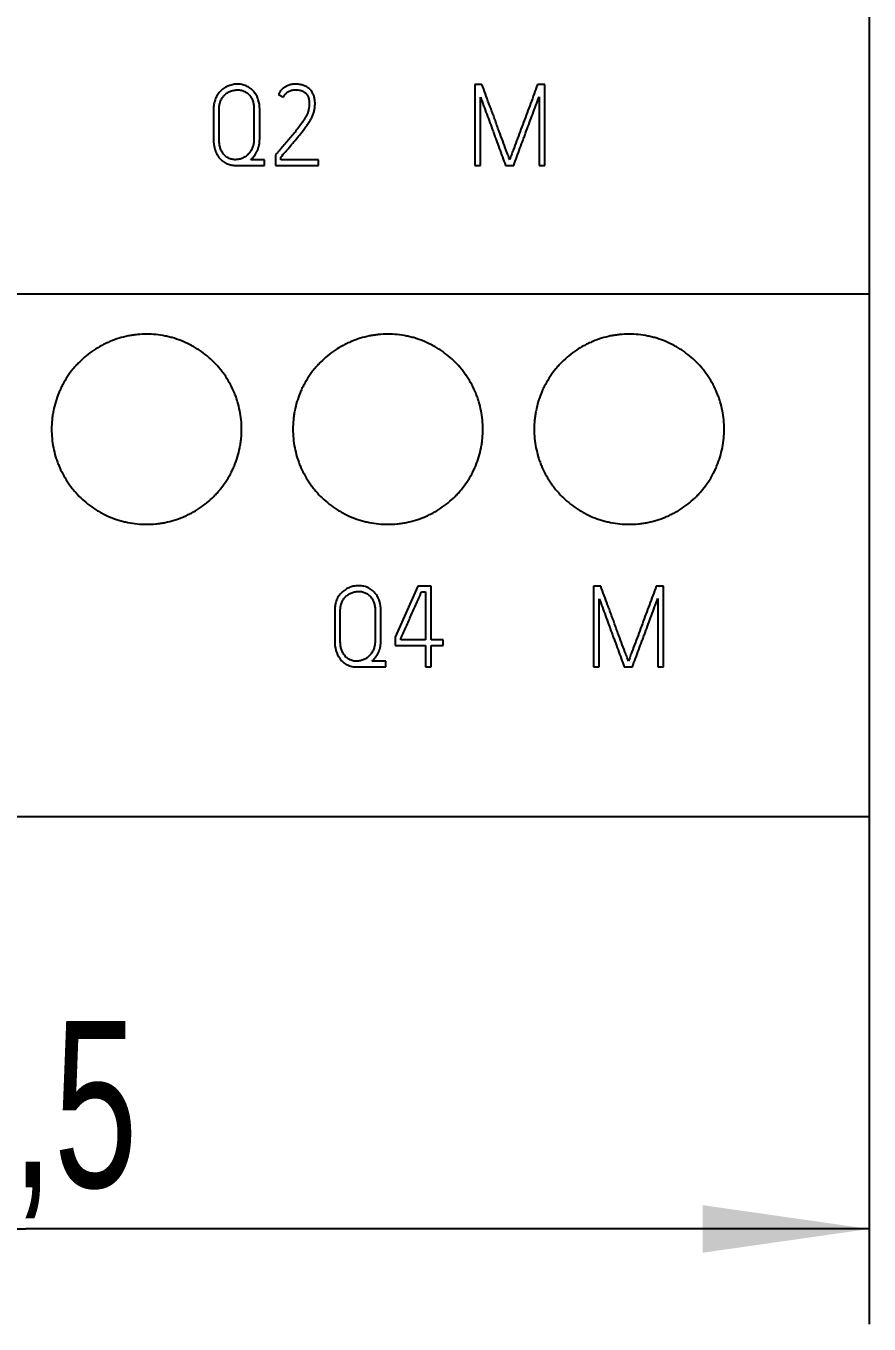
# Model space of a CAD drawing. Extents: x 0 to 420, y 0 to 297.
# Drawn here: x 127.02 to 144.77, y 130.97 to 158.27 of the extents above; entities that cross this region are included whole.
import ezdxf

# ---------------------------------------------------------------- set-up
doc = ezdxf.new("R2010")
doc.units = 0
doc.header["$LTSCALE"] = 23.1
for name, color, linetype in [('10000_FRONT', 7, 'CONTINUOUS'), ('10100_DIM_FRONT', 7, 'CONTINUOUS'), ('10500_FRONT_LABELING', 7, 'CONTINUOUS')]:
    doc.layers.add(name, color=color, linetype=linetype)
doc.styles.get("Standard").update_dxf_attribs({"font": 'txt', "width": 0.8})
doc.dimstyles.new('DIMSTYLE_1', dxfattribs={"dimtxt": 3.5, "dimasz": 3.5, "dimexe": 0.18, "dimexo": 0.0625, "dimgap": 0.09, "dimtad": 1, "dimtxsty": 'STANDARD', "dimcen": 0.09, "dimazin": 3, "dimtp": 0.05, "dimtm": 0.05, "dimtfac": 1, "dimtofl": 0, "dimtmove": 0, "dimatfit": 3, "dimtolj": 1})

# ---------------------------------------------------------------- blocks, each defined once
blk = doc.blocks.new('*D0')
at = {"layer": '10100_DIM_FRONT', "linetype": 'CONTINUOUS'}
for p, q in [((109.270844, 186.639203), (109.270844, 130.967761)), ((144.770844, 186.639203), (144.770844, 130.967761)), ((109.270844, 132.967761), (127.020844, 132.967761)), ((144.770844, 132.967761), (127.020844, 132.967761))]:
    blk.add_line(p, q, dxfattribs=at)
for points in [[(112.770844, 133.467761), (109.270844, 132.967761), (112.770844, 132.467761)], [(141.270844, 132.467761), (144.770844, 132.967761), (141.270844, 133.467761)]]:
    blk.add_solid(points, dxfattribs=at)
at = {"layer": '10100_DIM_FRONT', "linetype": 'CONTINUOUS', "width": 0.678571}
blk.add_text('35,5', height=3.5, dxfattribs=at).set_placement((123.190186, 133.842761))

msp = doc.modelspace()

# ---------------------------------------------------------------- linework, layer by layer
at = {"layer": '10000_FRONT', "color": 7, "linetype": 'CONTINUOUS'}
for p, q in [((144.771, 231.64), (144.771, 141.64)), ((109.271, 152.64), (144.771, 152.64)), ((144.771, 141.64), (109.271, 141.64))]:
    msp.add_line(p, q, dxfattribs=at)
for points, knots in [([(131.561, 149.79), (131.561, 149.856), (131.558, 149.921), (131.545, 150.051), (131.535, 150.115), (131.51, 150.242), (131.494, 150.306), (131.466, 150.4), (131.456, 150.431), (131.434, 150.493), (131.422, 150.523), (131.384, 150.614), (131.329, 150.732), (131.262, 150.844), (131.208, 150.925), (131.189, 150.952), (131.15, 151.005), (131.13, 151.031), (131.068, 151.107), (131.024, 151.156), (130.885, 151.294), (130.785, 151.377), (130.662, 151.46), (130.648, 151.469), (130.62, 151.487), (130.606, 151.495), (130.564, 151.521), (130.535, 151.537), (130.449, 151.584), (130.39, 151.612), (130.269, 151.662), (130.208, 151.684), (130.114, 151.713), (130.082, 151.721), (130.018, 151.738), (129.986, 151.745), (129.888, 151.764), (129.759, 151.784), (129.628, 151.79), (129.497, 151.79), (129.432, 151.787), (129.333, 151.778), (129.3, 151.773), (129.235, 151.764), (129.203, 151.758), (129.106, 151.739), (129.043, 151.723), (128.918, 151.685), (128.856, 151.663), (128.765, 151.625), (128.735, 151.612), (128.69, 151.591), (128.675, 151.584), (128.646, 151.569), (128.573, 151.531), (128.503, 151.489), (128.34, 151.38), (128.239, 151.297), (128.122, 151.18), (128.1, 151.156), (128.056, 151.108), (128.034, 151.083), (127.972, 151.007), (127.933, 150.955), (127.861, 150.846), (127.828, 150.79), (127.781, 150.704), (127.767, 150.674), (127.738, 150.615), (127.725, 150.585), (127.688, 150.494), (127.644, 150.371), (127.612, 150.245), (127.593, 150.15), (127.588, 150.117), (127.578, 150.053), (127.574, 150.02), (127.564, 149.922), (127.561, 149.856), (127.561, 149.79)], [0, 0, 0, 0, 0.03125, 0.03125, 0.0625, 0.0625, 0.09375, 0.09375, 0.109375, 0.109375, 0.125, 0.125, 0.15625, 0.1875, 0.1875, 0.203125, 0.203125, 0.21875, 0.21875, 0.25, 0.25, 0.3125, 0.3125, 0.320312, 0.320312, 0.328125, 0.328125, 0.34375, 0.34375, 0.375, 0.375, 0.40625, 0.40625, 0.421875, 0.421875, 0.4375, 0.4375, 0.46875, 0.5, 0.5, 0.53125, 0.53125, 0.546875, 0.546875, 0.5625, 0.5625, 0.59375, 0.59375, 0.625, 0.625, 0.640625, 0.640625, 0.648438, 0.648438, 0.65625, 0.6875, 0.6875, 0.75, 0.75, 0.765625, 0.765625, 0.78125, 0.78125, 0.8125, 0.8125, 0.84375, 0.84375, 0.859375, 0.859375, 0.875, 0.875, 0.90625, 0.9375, 0.9375, 0.953125, 0.953125, 0.96875, 0.96875, 1, 1, 1, 1]), ([(136.641, 149.79), (136.641, 149.856), (136.638, 149.921), (136.625, 150.051), (136.615, 150.115), (136.59, 150.242), (136.574, 150.306), (136.546, 150.4), (136.536, 150.431), (136.514, 150.493), (136.502, 150.523), (136.464, 150.614), (136.409, 150.732), (136.342, 150.844), (136.288, 150.925), (136.269, 150.952), (136.23, 151.005), (136.21, 151.031), (136.148, 151.107), (136.104, 151.156), (135.965, 151.294), (135.865, 151.377), (135.742, 151.46), (135.728, 151.469), (135.7, 151.487), (135.686, 151.495), (135.644, 151.521), (135.615, 151.537), (135.529, 151.584), (135.47, 151.612), (135.349, 151.662), (135.288, 151.684), (135.194, 151.713), (135.162, 151.721), (135.098, 151.738), (135.066, 151.745), (134.968, 151.764), (134.839, 151.784), (134.708, 151.79), (134.577, 151.79), (134.512, 151.787), (134.413, 151.778), (134.38, 151.773), (134.315, 151.764), (134.283, 151.758), (134.186, 151.739), (134.123, 151.723), (133.998, 151.685), (133.936, 151.663), (133.845, 151.625), (133.815, 151.612), (133.77, 151.591), (133.755, 151.584), (133.726, 151.569), (133.653, 151.531), (133.583, 151.489), (133.42, 151.38), (133.319, 151.297), (133.202, 151.18), (133.18, 151.156), (133.136, 151.108), (133.114, 151.083), (133.052, 151.007), (133.013, 150.955), (132.941, 150.846), (132.908, 150.79), (132.861, 150.704), (132.847, 150.674), (132.818, 150.615), (132.805, 150.585), (132.768, 150.494), (132.724, 150.371), (132.692, 150.245), (132.673, 150.15), (132.668, 150.117), (132.658, 150.053), (132.654, 150.02), (132.644, 149.922), (132.641, 149.856), (132.641, 149.79)], [0, 0, 0, 0, 0.03125, 0.03125, 0.0625, 0.0625, 0.09375, 0.09375, 0.109375, 0.109375, 0.125, 0.125, 0.15625, 0.1875, 0.1875, 0.203125, 0.203125, 0.21875, 0.21875, 0.25, 0.25, 0.3125, 0.3125, 0.320312, 0.320312, 0.328125, 0.328125, 0.34375, 0.34375, 0.375, 0.375, 0.40625, 0.40625, 0.421875, 0.421875, 0.4375, 0.4375, 0.46875, 0.5, 0.5, 0.53125, 0.53125, 0.546875, 0.546875, 0.5625, 0.5625, 0.59375, 0.59375, 0.625, 0.625, 0.640625, 0.640625, 0.648438, 0.648438, 0.65625, 0.6875, 0.6875, 0.75, 0.75, 0.765625, 0.765625, 0.78125, 0.78125, 0.8125, 0.8125, 0.84375, 0.84375, 0.859375, 0.859375, 0.875, 0.875, 0.90625, 0.9375, 0.9375, 0.953125, 0.953125, 0.96875, 0.96875, 1, 1, 1, 1]), ([(141.721, 149.79), (141.721, 149.856), (141.718, 149.921), (141.705, 150.051), (141.695, 150.115), (141.67, 150.242), (141.654, 150.306), (141.626, 150.4), (141.616, 150.431), (141.594, 150.493), (141.582, 150.523), (141.544, 150.614), (141.489, 150.732), (141.422, 150.844), (141.368, 150.925), (141.349, 150.952), (141.31, 151.005), (141.29, 151.031), (141.228, 151.107), (141.184, 151.156), (141.045, 151.294), (140.945, 151.377), (140.822, 151.46), (140.808, 151.469), (140.78, 151.487), (140.766, 151.495), (140.724, 151.521), (140.695, 151.537), (140.609, 151.584), (140.55, 151.612), (140.429, 151.662), (140.368, 151.684), (140.274, 151.713), (140.242, 151.721), (140.178, 151.738), (140.146, 151.745), (140.048, 151.764), (139.919, 151.784), (139.788, 151.79), (139.657, 151.79), (139.592, 151.787), (139.493, 151.778), (139.46, 151.773), (139.395, 151.764), (139.363, 151.758), (139.266, 151.739), (139.203, 151.723), (139.078, 151.685), (139.016, 151.663), (138.925, 151.625), (138.895, 151.612), (138.85, 151.591), (138.835, 151.584), (138.806, 151.569), (138.733, 151.531), (138.663, 151.489), (138.5, 151.38), (138.399, 151.297), (138.282, 151.18), (138.26, 151.156), (138.216, 151.108), (138.194, 151.083), (138.132, 151.007), (138.093, 150.955), (138.021, 150.846), (137.988, 150.79), (137.941, 150.704), (137.927, 150.674), (137.898, 150.615), (137.885, 150.585), (137.848, 150.494), (137.804, 150.371), (137.772, 150.245), (137.753, 150.15), (137.748, 150.117), (137.738, 150.053), (137.734, 150.02), (137.724, 149.922), (137.721, 149.856), (137.721, 149.79)], [0, 0, 0, 0, 0.03125, 0.03125, 0.0625, 0.0625, 0.09375, 0.09375, 0.109375, 0.109375, 0.125, 0.125, 0.15625, 0.1875, 0.1875, 0.203125, 0.203125, 0.21875, 0.21875, 0.25, 0.25, 0.3125, 0.3125, 0.320312, 0.320312, 0.328125, 0.328125, 0.34375, 0.34375, 0.375, 0.375, 0.40625, 0.40625, 0.421875, 0.421875, 0.4375, 0.4375, 0.46875, 0.5, 0.5, 0.53125, 0.53125, 0.546875, 0.546875, 0.5625, 0.5625, 0.59375, 0.59375, 0.625, 0.625, 0.640625, 0.640625, 0.648438, 0.648438, 0.65625, 0.6875, 0.6875, 0.75, 0.75, 0.765625, 0.765625, 0.78125, 0.78125, 0.8125, 0.8125, 0.84375, 0.84375, 0.859375, 0.859375, 0.875, 0.875, 0.90625, 0.9375, 0.9375, 0.953125, 0.953125, 0.96875, 0.96875, 1, 1, 1, 1]), ([(127.561, 149.79), (127.561, 149.724), (127.564, 149.659), (127.577, 149.53), (127.586, 149.465), (127.612, 149.338), (127.627, 149.275), (127.656, 149.181), (127.666, 149.15), (127.688, 149.088), (127.7, 149.057), (127.737, 148.966), (127.793, 148.849), (127.859, 148.737), (127.914, 148.655), (127.932, 148.629), (127.971, 148.576), (127.992, 148.55), (128.054, 148.473), (128.098, 148.425), (128.236, 148.286), (128.337, 148.203), (128.459, 148.121), (128.473, 148.112), (128.501, 148.094), (128.515, 148.085), (128.558, 148.06), (128.586, 148.044), (128.673, 147.997), (128.732, 147.969), (128.852, 147.919), (128.914, 147.897), (129.008, 147.868), (129.04, 147.859), (129.104, 147.843), (129.136, 147.836), (129.233, 147.816), (129.363, 147.797), (129.494, 147.79), (129.624, 147.79), (129.69, 147.793), (129.788, 147.803), (129.821, 147.807), (129.887, 147.817), (130.049, 147.845), (130.205, 147.892), (130.357, 147.955), (130.387, 147.968), (130.431, 147.99), (130.446, 147.997), (130.476, 148.012), (130.549, 148.05), (130.619, 148.092), (130.782, 148.201), (130.883, 148.284), (130.999, 148.4), (131.022, 148.424), (131.066, 148.473), (131.087, 148.498), (131.149, 148.574), (131.188, 148.626), (131.261, 148.734), (131.294, 148.79), (131.34, 148.877), (131.355, 148.906), (131.383, 148.966), (131.397, 148.996), (131.434, 149.086), (131.478, 149.209), (131.509, 149.335), (131.529, 149.431), (131.534, 149.463), (131.544, 149.528), (131.548, 149.56), (131.558, 149.659), (131.561, 149.724), (131.561, 149.79)], [0, 0, 0, 0, 0.03125, 0.03125, 0.0625, 0.0625, 0.09375, 0.09375, 0.109375, 0.109375, 0.125, 0.125, 0.15625, 0.1875, 0.1875, 0.203125, 0.203125, 0.21875, 0.21875, 0.25, 0.25, 0.3125, 0.3125, 0.320312, 0.320312, 0.328125, 0.328125, 0.34375, 0.34375, 0.375, 0.375, 0.40625, 0.40625, 0.421875, 0.421875, 0.4375, 0.4375, 0.46875, 0.5, 0.5, 0.53125, 0.53125, 0.546875, 0.546875, 0.5625, 0.625, 0.625, 0.640625, 0.640625, 0.648438, 0.648438, 0.65625, 0.6875, 0.6875, 0.75, 0.75, 0.765625, 0.765625, 0.78125, 0.78125, 0.8125, 0.8125, 0.84375, 0.84375, 0.859375, 0.859375, 0.875, 0.875, 0.90625, 0.9375, 0.9375, 0.953125, 0.953125, 0.96875, 0.96875, 1, 1, 1, 1]), ([(132.641, 149.79), (132.641, 149.724), (132.644, 149.659), (132.657, 149.53), (132.666, 149.465), (132.692, 149.338), (132.707, 149.275), (132.736, 149.181), (132.746, 149.15), (132.768, 149.088), (132.78, 149.057), (132.817, 148.966), (132.873, 148.849), (132.939, 148.737), (132.994, 148.655), (133.012, 148.629), (133.051, 148.576), (133.072, 148.55), (133.134, 148.473), (133.178, 148.425), (133.316, 148.286), (133.417, 148.203), (133.539, 148.121), (133.553, 148.112), (133.581, 148.094), (133.595, 148.085), (133.638, 148.06), (133.666, 148.044), (133.753, 147.997), (133.812, 147.969), (133.932, 147.919), (133.994, 147.897), (134.088, 147.868), (134.12, 147.859), (134.184, 147.843), (134.216, 147.836), (134.313, 147.816), (134.443, 147.797), (134.574, 147.79), (134.704, 147.79), (134.77, 147.793), (134.868, 147.803), (134.901, 147.807), (134.967, 147.817), (135.129, 147.845), (135.285, 147.892), (135.437, 147.955), (135.467, 147.968), (135.511, 147.99), (135.526, 147.997), (135.556, 148.012), (135.629, 148.05), (135.699, 148.092), (135.862, 148.201), (135.963, 148.284), (136.079, 148.4), (136.102, 148.424), (136.146, 148.473), (136.167, 148.498), (136.229, 148.574), (136.268, 148.626), (136.341, 148.734), (136.374, 148.79), (136.42, 148.877), (136.435, 148.906), (136.463, 148.966), (136.477, 148.996), (136.514, 149.086), (136.558, 149.209), (136.589, 149.335), (136.609, 149.431), (136.614, 149.463), (136.624, 149.528), (136.628, 149.56), (136.638, 149.659), (136.641, 149.724), (136.641, 149.79)], [0, 0, 0, 0, 0.03125, 0.03125, 0.0625, 0.0625, 0.09375, 0.09375, 0.109375, 0.109375, 0.125, 0.125, 0.15625, 0.1875, 0.1875, 0.203125, 0.203125, 0.21875, 0.21875, 0.25, 0.25, 0.3125, 0.3125, 0.320312, 0.320312, 0.328125, 0.328125, 0.34375, 0.34375, 0.375, 0.375, 0.40625, 0.40625, 0.421875, 0.421875, 0.4375, 0.4375, 0.46875, 0.5, 0.5, 0.53125, 0.53125, 0.546875, 0.546875, 0.5625, 0.625, 0.625, 0.640625, 0.640625, 0.648438, 0.648438, 0.65625, 0.6875, 0.6875, 0.75, 0.75, 0.765625, 0.765625, 0.78125, 0.78125, 0.8125, 0.8125, 0.84375, 0.84375, 0.859375, 0.859375, 0.875, 0.875, 0.90625, 0.9375, 0.9375, 0.953125, 0.953125, 0.96875, 0.96875, 1, 1, 1, 1]), ([(137.721, 149.79), (137.721, 149.724), (137.724, 149.659), (137.737, 149.53), (137.746, 149.465), (137.772, 149.338), (137.787, 149.275), (137.816, 149.181), (137.826, 149.15), (137.848, 149.088), (137.86, 149.057), (137.897, 148.966), (137.953, 148.849), (138.019, 148.737), (138.074, 148.655), (138.092, 148.629), (138.131, 148.576), (138.152, 148.55), (138.214, 148.473), (138.258, 148.425), (138.396, 148.286), (138.497, 148.203), (138.619, 148.121), (138.633, 148.112), (138.661, 148.094), (138.675, 148.085), (138.718, 148.06), (138.746, 148.044), (138.833, 147.997), (138.892, 147.969), (139.012, 147.919), (139.074, 147.897), (139.168, 147.868), (139.2, 147.859), (139.264, 147.843), (139.296, 147.836), (139.393, 147.816), (139.523, 147.797), (139.654, 147.79), (139.784, 147.79), (139.85, 147.793), (139.948, 147.803), (139.981, 147.807), (140.047, 147.817), (140.209, 147.845), (140.365, 147.892), (140.517, 147.955), (140.547, 147.968), (140.591, 147.99), (140.606, 147.997), (140.636, 148.012), (140.709, 148.05), (140.779, 148.092), (140.942, 148.201), (141.043, 148.284), (141.159, 148.4), (141.182, 148.424), (141.226, 148.473), (141.247, 148.498), (141.309, 148.574), (141.348, 148.626), (141.421, 148.734), (141.454, 148.79), (141.5, 148.877), (141.515, 148.906), (141.543, 148.966), (141.557, 148.996), (141.594, 149.086), (141.638, 149.209), (141.669, 149.335), (141.689, 149.431), (141.694, 149.463), (141.704, 149.528), (141.708, 149.56), (141.718, 149.659), (141.721, 149.724), (141.721, 149.79)], [0, 0, 0, 0, 0.03125, 0.03125, 0.0625, 0.0625, 0.09375, 0.09375, 0.109375, 0.109375, 0.125, 0.125, 0.15625, 0.1875, 0.1875, 0.203125, 0.203125, 0.21875, 0.21875, 0.25, 0.25, 0.3125, 0.3125, 0.320312, 0.320312, 0.328125, 0.328125, 0.34375, 0.34375, 0.375, 0.375, 0.40625, 0.40625, 0.421875, 0.421875, 0.4375, 0.4375, 0.46875, 0.5, 0.5, 0.53125, 0.53125, 0.546875, 0.546875, 0.5625, 0.625, 0.625, 0.640625, 0.640625, 0.648438, 0.648438, 0.65625, 0.6875, 0.6875, 0.75, 0.75, 0.765625, 0.765625, 0.78125, 0.78125, 0.8125, 0.8125, 0.84375, 0.84375, 0.859375, 0.859375, 0.875, 0.875, 0.90625, 0.9375, 0.9375, 0.953125, 0.953125, 0.96875, 0.96875, 1, 1, 1, 1])]:
    msp.add_open_spline(points, degree=3, knots=knots, dxfattribs=at)
at = {"layer": '10500_FRONT_LABELING', "color": 7, "linetype": 'CONTINUOUS'}
for p, q in [((136.471, 157.04), (136.471, 155.34)), ((136.622, 157.04), (136.471, 157.04)), ((137.944, 157.04), (137.791, 157.04)), ((137.944, 155.34), (137.944, 157.04)), ((132.336, 156.83), (132.442, 156.776)), ((136.591, 155.34), (136.591, 156.776)), ((137.824, 156.781), (137.824, 155.34)), ((130.971, 156.526), (130.971, 155.883)), ((131.089, 155.883), (131.089, 156.526)), ((131.822, 156.526), (131.822, 155.897)), ((131.942, 155.897), (131.942, 156.526)), ((132.046, 155.46), (131.754, 155.46)), ((132.046, 155.34), (132.046, 155.46)), ((132.287, 155.574), (132.272, 155.557)), ((132.272, 155.557), (132.272, 155.34)), ((132.39, 155.458), (132.39, 155.515)), ((133.178, 155.458), (132.39, 155.458)), ((133.178, 155.34), (133.178, 155.458)), ((131.433, 155.34), (132.046, 155.34)), ((132.272, 155.34), (133.178, 155.34)), ((136.471, 155.34), (136.591, 155.34)), ((137.117, 155.34), (137.289, 155.34)), ((137.824, 155.34), (137.944, 155.34)), ((135.273, 146.49), (134.796, 145.415)), ((135.553, 146.49), (135.273, 146.49)), ((135.351, 146.372), (135.433, 146.372)), ((135.433, 146.372), (135.433, 145.358)), ((135.553, 145.358), (135.553, 146.49)), ((138.971, 146.49), (138.971, 144.79)), ((139.122, 146.49), (138.971, 146.49)), ((140.444, 146.49), (140.291, 146.49)), ((140.444, 144.79), (140.444, 146.49)), ((139.091, 144.79), (139.091, 146.226)), ((140.324, 146.231), (140.324, 144.79)), ((133.521, 145.976), (133.521, 145.333)), ((133.639, 145.333), (133.639, 145.976)), ((134.372, 145.976), (134.372, 145.347)), ((134.492, 145.347), (134.492, 145.976)), ((134.796, 145.415), (134.796, 145.241)), ((134.914, 145.358), (134.914, 145.389)), ((135.433, 145.358), (134.914, 145.358)), ((135.803, 145.358), (135.553, 145.358)), ((135.803, 145.241), (135.803, 145.358)), ((134.796, 145.241), (135.433, 145.241)), ((135.433, 145.241), (135.433, 144.79)), ((135.553, 144.79), (135.553, 145.241)), ((135.553, 145.241), (135.803, 145.241)), ((133.983, 144.79), (134.596, 144.79)), ((134.596, 144.91), (134.304, 144.91)), ((134.596, 144.79), (134.596, 144.91)), ((135.433, 144.79), (135.553, 144.79)), ((138.971, 144.79), (139.091, 144.79)), ((139.617, 144.79), (139.789, 144.79)), ((140.324, 144.79), (140.444, 144.79))]:
    msp.add_line(p, q, dxfattribs=at)
for points, knots in [([(131.942, 156.526), (131.942, 156.593), (131.934, 156.658), (131.908, 156.738), (131.902, 156.753), (131.889, 156.784), (131.882, 156.799), (131.866, 156.828), (131.857, 156.842), (131.843, 156.863), (131.838, 156.869), (131.828, 156.883), (131.823, 156.889), (131.796, 156.921), (131.771, 156.943), (131.731, 156.973), (131.717, 156.982), (131.688, 156.999), (131.673, 157.006), (131.627, 157.026), (131.596, 157.036), (131.546, 157.045), (131.529, 157.047), (131.496, 157.049), (131.479, 157.05), (131.446, 157.049), (131.429, 157.048), (131.396, 157.044), (131.379, 157.041), (131.331, 157.03), (131.299, 157.019), (131.253, 156.999), (131.238, 156.992), (131.209, 156.975), (131.195, 156.966), (131.168, 156.947), (131.155, 156.937), (131.136, 156.921), (131.13, 156.915), (131.118, 156.903), (131.112, 156.897), (131.083, 156.867), (131.063, 156.84), (131.037, 156.798), (131.03, 156.783), (131.015, 156.753), (131.008, 156.738), (130.997, 156.707), (130.992, 156.691), (130.984, 156.659), (130.981, 156.642), (130.976, 156.61), (130.974, 156.593), (130.971, 156.56), (130.971, 156.543), (130.971, 156.526)], [0, 0, 0, 0, 0.125, 0.125, 0.15625, 0.15625, 0.1875, 0.1875, 0.21875, 0.21875, 0.234375, 0.234375, 0.25, 0.25, 0.3125, 0.3125, 0.34375, 0.34375, 0.375, 0.375, 0.4375, 0.4375, 0.46875, 0.46875, 0.5, 0.5, 0.53125, 0.53125, 0.5625, 0.5625, 0.625, 0.625, 0.65625, 0.65625, 0.6875, 0.6875, 0.71875, 0.71875, 0.734375, 0.734375, 0.75, 0.75, 0.8125, 0.8125, 0.84375, 0.84375, 0.875, 0.875, 0.90625, 0.90625, 0.9375, 0.9375, 0.96875, 0.96875, 1, 1, 1, 1]), ([(132.39, 155.515), (132.423, 155.554), (132.456, 155.593), (132.523, 155.671), (132.556, 155.71), (132.622, 155.788), (132.655, 155.827), (132.721, 155.905), (132.754, 155.945), (132.818, 156.024), (132.85, 156.064), (132.897, 156.125), (132.912, 156.146), (132.942, 156.187), (132.956, 156.208), (132.985, 156.251), (132.998, 156.273), (133.024, 156.317), (133.036, 156.34), (133.052, 156.375), (133.057, 156.386), (133.067, 156.41), (133.071, 156.422), (133.083, 156.459), (133.09, 156.484), (133.099, 156.534), (133.103, 156.559), (133.107, 156.61), (133.108, 156.636), (133.106, 156.687), (133.103, 156.713), (133.094, 156.764), (133.088, 156.789), (133.075, 156.825), (133.069, 156.837), (133.058, 156.86), (133.052, 156.872), (133.038, 156.893), (133.031, 156.904), (133.014, 156.924), (133.006, 156.933), (132.987, 156.952), (132.978, 156.96), (132.958, 156.976), (132.947, 156.983), (132.925, 156.996), (132.913, 157.002), (132.89, 157.013), (132.878, 157.018), (132.841, 157.031), (132.817, 157.038), (132.779, 157.044), (132.766, 157.046), (132.74, 157.048), (132.727, 157.049), (132.688, 157.05), (132.663, 157.049), (132.624, 157.045), (132.612, 157.043), (132.586, 157.038), (132.573, 157.034), (132.536, 157.023), (132.513, 157.012), (132.479, 156.993), (132.468, 156.986), (132.447, 156.971), (132.427, 156.955), (132.409, 156.937), (132.391, 156.918), (132.383, 156.908), (132.36, 156.876), (132.347, 156.854), (132.336, 156.83)], [0, 0, 0, 0, 0.0625, 0.0625, 0.125, 0.125, 0.1875, 0.1875, 0.25, 0.25, 0.3125, 0.3125, 0.34375, 0.34375, 0.375, 0.375, 0.40625, 0.40625, 0.4375, 0.4375, 0.453125, 0.453125, 0.46875, 0.46875, 0.5, 0.5, 0.53125, 0.53125, 0.5625, 0.5625, 0.59375, 0.59375, 0.625, 0.625, 0.640625, 0.640625, 0.65625, 0.65625, 0.671875, 0.671875, 0.6875, 0.6875, 0.703125, 0.703125, 0.71875, 0.71875, 0.734375, 0.734375, 0.75, 0.75, 0.78125, 0.78125, 0.796875, 0.796875, 0.8125, 0.8125, 0.84375, 0.84375, 0.859375, 0.859375, 0.875, 0.875, 0.90625, 0.90625, 0.921875, 0.921875, 0.9375, 0.953125, 0.953125, 0.96875, 0.96875, 1, 1, 1, 1]), ([(137.206, 155.46), (137.199, 155.476), (137.193, 155.493), (137.18, 155.526), (137.174, 155.542), (137.156, 155.591), (137.143, 155.624), (137.106, 155.723), (137.082, 155.788), (137.033, 155.92), (137.008, 155.986), (136.972, 156.085), (136.96, 156.118), (136.936, 156.184), (136.924, 156.217), (136.901, 156.283), (136.889, 156.316), (136.865, 156.382), (136.852, 156.415), (136.828, 156.48), (136.816, 156.513), (136.791, 156.579), (136.73, 156.744), (136.67, 156.909), (136.622, 157.04)], [0, 0, 0, 0, 0.03125, 0.03125, 0.0625, 0.0625, 0.125, 0.125, 0.25, 0.25, 0.375, 0.375, 0.4375, 0.4375, 0.5, 0.5, 0.5625, 0.5625, 0.625, 0.625, 0.6875, 0.6875, 0.75, 1, 1, 1, 1]), ([(137.791, 157.04), (137.743, 156.908), (137.694, 156.777), (137.621, 156.579), (137.597, 156.514), (137.547, 156.382), (137.522, 156.316), (137.449, 156.119), (137.401, 155.987), (137.327, 155.79), (137.302, 155.724), (137.266, 155.626), (137.254, 155.593), (137.236, 155.543), (137.23, 155.527), (137.218, 155.494), (137.212, 155.477), (137.206, 155.46)], [0, 0, 0, 0, 0.25, 0.25, 0.375, 0.375, 0.5, 0.5, 0.75, 0.75, 0.875, 0.875, 0.9375, 0.9375, 0.96875, 0.96875, 1, 1, 1, 1]), ([(131.089, 156.526), (131.089, 156.552), (131.09, 156.577), (131.098, 156.627), (131.104, 156.651), (131.116, 156.688), (131.121, 156.7), (131.132, 156.723), (131.138, 156.734), (131.151, 156.756), (131.157, 156.766), (131.172, 156.787), (131.181, 156.797), (131.206, 156.826), (131.225, 156.842), (131.256, 156.865), (131.267, 156.872), (131.289, 156.884), (131.301, 156.89), (131.336, 156.905), (131.36, 156.913), (131.398, 156.922), (131.41, 156.924), (131.436, 156.928), (131.448, 156.929), (131.474, 156.93), (131.486, 156.929), (131.512, 156.928), (131.525, 156.926), (131.562, 156.92), (131.587, 156.912), (131.622, 156.897), (131.633, 156.892), (131.655, 156.879), (131.666, 156.872), (131.697, 156.849), (131.715, 156.831), (131.748, 156.792), (131.762, 156.77), (131.779, 156.736), (131.784, 156.725), (131.794, 156.701), (131.798, 156.689), (131.809, 156.653), (131.814, 156.628), (131.821, 156.577), (131.822, 156.552), (131.822, 156.526)], [0, 0, 0, 0, 0.0625, 0.0625, 0.125, 0.125, 0.15625, 0.15625, 0.1875, 0.1875, 0.21875, 0.21875, 0.25, 0.25, 0.3125, 0.3125, 0.34375, 0.34375, 0.375, 0.375, 0.4375, 0.4375, 0.46875, 0.46875, 0.5, 0.5, 0.53125, 0.53125, 0.5625, 0.5625, 0.625, 0.625, 0.65625, 0.65625, 0.6875, 0.6875, 0.75, 0.75, 0.8125, 0.8125, 0.84375, 0.84375, 0.875, 0.875, 0.9375, 0.9375, 1, 1, 1, 1]), ([(132.442, 156.776), (132.451, 156.796), (132.463, 156.815), (132.484, 156.84), (132.491, 156.848), (132.507, 156.864), (132.523, 156.878), (132.541, 156.89), (132.56, 156.901), (132.57, 156.906), (132.601, 156.919), (132.622, 156.924), (132.654, 156.929), (132.665, 156.93), (132.687, 156.932), (132.698, 156.932), (132.731, 156.931), (132.752, 156.929), (132.785, 156.923), (132.796, 156.921), (132.817, 156.915), (132.827, 156.911), (132.847, 156.903), (132.857, 156.898), (132.876, 156.887), (132.885, 156.881), (132.902, 156.867), (132.91, 156.86), (132.921, 156.848), (132.925, 156.843), (132.932, 156.835), (132.935, 156.83), (132.944, 156.817), (132.95, 156.807), (132.96, 156.788), (132.964, 156.778), (132.975, 156.746), (132.979, 156.725), (132.984, 156.693), (132.985, 156.682), (132.987, 156.66), (132.987, 156.649), (132.987, 156.616), (132.985, 156.595), (132.98, 156.552), (132.976, 156.53), (132.968, 156.499), (132.966, 156.488), (132.959, 156.467), (132.956, 156.457), (132.945, 156.426), (132.936, 156.406), (132.916, 156.368), (132.905, 156.349), (132.883, 156.313), (132.871, 156.294), (132.835, 156.24), (132.81, 156.205), (132.759, 156.135), (132.733, 156.101), (132.679, 156.034), (132.651, 156), (132.596, 155.934), (132.568, 155.901), (132.512, 155.835), (132.484, 155.802), (132.428, 155.737), (132.4, 155.704), (132.357, 155.655), (132.343, 155.639), (132.315, 155.606), (132.301, 155.59), (132.287, 155.574)], [0, 0, 0, 0, 0.03125, 0.03125, 0.046875, 0.046875, 0.0625, 0.078125, 0.078125, 0.09375, 0.09375, 0.125, 0.125, 0.140625, 0.140625, 0.15625, 0.15625, 0.1875, 0.1875, 0.203125, 0.203125, 0.21875, 0.21875, 0.234375, 0.234375, 0.25, 0.25, 0.265625, 0.265625, 0.273438, 0.273438, 0.28125, 0.28125, 0.296875, 0.296875, 0.3125, 0.3125, 0.34375, 0.34375, 0.359375, 0.359375, 0.375, 0.375, 0.40625, 0.40625, 0.4375, 0.4375, 0.453125, 0.453125, 0.46875, 0.46875, 0.5, 0.5, 0.53125, 0.53125, 0.5625, 0.5625, 0.625, 0.625, 0.6875, 0.6875, 0.75, 0.75, 0.8125, 0.8125, 0.875, 0.875, 0.9375, 0.9375, 0.96875, 0.96875, 1, 1, 1, 1]), ([(136.591, 156.776), (136.612, 156.716), (136.634, 156.656), (136.678, 156.537), (136.701, 156.477), (136.745, 156.357), (136.767, 156.298), (136.81, 156.178), (136.832, 156.118), (136.865, 156.028), (136.876, 155.998), (136.898, 155.939), (136.909, 155.909), (136.942, 155.819), (136.964, 155.759), (137.029, 155.579), (137.073, 155.46), (137.117, 155.34)], [0, 0, 0, 0, 0.125, 0.125, 0.25, 0.25, 0.375, 0.375, 0.5, 0.5, 0.5625, 0.5625, 0.625, 0.625, 0.75, 0.75, 1, 1, 1, 1]), ([(137.289, 155.34), (137.333, 155.46), (137.378, 155.581), (137.444, 155.761), (137.467, 155.821), (137.5, 155.911), (137.511, 155.941), (137.533, 156.001), (137.544, 156.031), (137.578, 156.121), (137.6, 156.181), (137.644, 156.301), (137.667, 156.361), (137.711, 156.481), (137.734, 156.541), (137.779, 156.661), (137.802, 156.721), (137.824, 156.781)], [0, 0, 0, 0, 0.25, 0.25, 0.375, 0.375, 0.4375, 0.4375, 0.5, 0.5, 0.625, 0.625, 0.75, 0.75, 0.875, 0.875, 1, 1, 1, 1]), ([(130.971, 155.883), (130.971, 155.816), (130.979, 155.75), (131.002, 155.67), (131.008, 155.654), (131.02, 155.623), (131.026, 155.608), (131.041, 155.578), (131.048, 155.563), (131.061, 155.542), (131.066, 155.535), (131.075, 155.521), (131.08, 155.514), (131.105, 155.481), (131.128, 155.457), (131.167, 155.425), (131.181, 155.415), (131.209, 155.397), (131.238, 155.381), (131.269, 155.369), (131.301, 155.358), (131.317, 155.353), (131.366, 155.343), (131.399, 155.34), (131.433, 155.34)], [0, 0, 0, 0, 0.25, 0.25, 0.3125, 0.3125, 0.375, 0.375, 0.4375, 0.4375, 0.46875, 0.46875, 0.5, 0.5, 0.625, 0.625, 0.6875, 0.6875, 0.75, 0.8125, 0.8125, 0.875, 0.875, 1, 1, 1, 1]), ([(131.822, 155.897), (131.822, 155.87), (131.82, 155.844), (131.815, 155.805), (131.813, 155.792), (131.807, 155.766), (131.804, 155.754), (131.792, 155.716), (131.781, 155.692), (131.763, 155.657), (131.756, 155.645), (131.742, 155.623), (131.734, 155.612), (131.709, 155.582), (131.691, 155.563), (131.661, 155.538), (131.65, 155.53), (131.628, 155.516), (131.616, 155.509), (131.581, 155.491), (131.557, 155.481), (131.518, 155.47), (131.505, 155.468), (131.479, 155.463), (131.466, 155.462), (131.44, 155.46), (131.427, 155.46), (131.407, 155.461), (131.4, 155.462), (131.387, 155.463), (131.381, 155.464), (131.348, 155.469), (131.323, 155.477), (131.287, 155.493), (131.275, 155.499), (131.252, 155.512), (131.231, 155.528), (131.211, 155.545), (131.193, 155.564), (131.184, 155.574), (131.159, 155.606), (131.146, 155.628), (131.129, 155.664), (131.124, 155.676), (131.115, 155.701), (131.111, 155.713), (131.101, 155.751), (131.096, 155.777), (131.09, 155.83), (131.089, 155.856), (131.089, 155.883)], [0, 0, 0, 0, 0.0625, 0.0625, 0.09375, 0.09375, 0.125, 0.125, 0.1875, 0.1875, 0.21875, 0.21875, 0.25, 0.25, 0.3125, 0.3125, 0.34375, 0.34375, 0.375, 0.375, 0.4375, 0.4375, 0.46875, 0.46875, 0.5, 0.5, 0.53125, 0.53125, 0.546875, 0.546875, 0.5625, 0.5625, 0.625, 0.625, 0.65625, 0.65625, 0.6875, 0.71875, 0.71875, 0.75, 0.75, 0.8125, 0.8125, 0.84375, 0.84375, 0.875, 0.875, 0.9375, 0.9375, 1, 1, 1, 1]), ([(131.754, 155.46), (131.77, 155.474), (131.784, 155.488), (131.812, 155.518), (131.825, 155.534), (131.843, 155.558), (131.849, 155.567), (131.86, 155.584), (131.865, 155.593), (131.88, 155.62), (131.889, 155.638), (131.905, 155.675), (131.912, 155.695), (131.924, 155.734), (131.929, 155.754), (131.939, 155.815), (131.942, 155.855), (131.942, 155.897)], [0, 0, 0, 0, 0.125, 0.125, 0.25, 0.25, 0.3125, 0.3125, 0.375, 0.375, 0.5, 0.5, 0.625, 0.625, 0.75, 0.75, 1, 1, 1, 1]), ([(134.492, 145.976), (134.492, 146.043), (134.484, 146.108), (134.458, 146.187), (134.452, 146.203), (134.439, 146.234), (134.432, 146.249), (134.416, 146.278), (134.408, 146.292), (134.394, 146.312), (134.389, 146.319), (134.378, 146.332), (134.373, 146.339), (134.346, 146.37), (134.322, 146.393), (134.282, 146.423), (134.268, 146.432), (134.238, 146.449), (134.224, 146.456), (134.178, 146.476), (134.146, 146.486), (134.096, 146.495), (134.079, 146.497), (134.046, 146.499), (134.029, 146.5), (133.996, 146.499), (133.979, 146.498), (133.946, 146.494), (133.929, 146.491), (133.88, 146.48), (133.849, 146.469), (133.81, 146.452), (133.803, 146.449), (133.788, 146.441), (133.78, 146.437), (133.759, 146.425), (133.745, 146.416), (133.717, 146.397), (133.704, 146.387), (133.685, 146.37), (133.679, 146.365), (133.667, 146.353), (133.661, 146.347), (133.633, 146.317), (133.613, 146.29), (133.587, 146.248), (133.579, 146.233), (133.565, 146.203), (133.558, 146.187), (133.547, 146.156), (133.542, 146.141), (133.534, 146.109), (133.531, 146.092), (133.526, 146.059), (133.524, 146.043), (133.521, 146.01), (133.521, 145.993), (133.521, 145.976)], [0, 0, 0, 0, 0.125, 0.125, 0.15625, 0.15625, 0.1875, 0.1875, 0.21875, 0.21875, 0.234375, 0.234375, 0.25, 0.25, 0.3125, 0.3125, 0.34375, 0.34375, 0.375, 0.375, 0.4375, 0.4375, 0.46875, 0.46875, 0.5, 0.5, 0.53125, 0.53125, 0.5625, 0.5625, 0.625, 0.625, 0.640625, 0.640625, 0.65625, 0.65625, 0.6875, 0.6875, 0.71875, 0.71875, 0.734375, 0.734375, 0.75, 0.75, 0.8125, 0.8125, 0.84375, 0.84375, 0.875, 0.875, 0.90625, 0.90625, 0.9375, 0.9375, 0.96875, 0.96875, 1, 1, 1, 1]), ([(133.639, 145.976), (133.639, 146.002), (133.64, 146.027), (133.648, 146.077), (133.653, 146.101), (133.666, 146.137), (133.671, 146.149), (133.682, 146.172), (133.688, 146.184), (133.7, 146.206), (133.707, 146.216), (133.722, 146.237), (133.73, 146.247), (133.756, 146.275), (133.775, 146.292), (133.806, 146.314), (133.817, 146.321), (133.839, 146.334), (133.851, 146.34), (133.886, 146.355), (133.91, 146.363), (133.948, 146.372), (133.96, 146.374), (133.986, 146.378), (133.998, 146.379), (134.024, 146.38), (134.036, 146.379), (134.062, 146.378), (134.075, 146.376), (134.113, 146.37), (134.137, 146.362), (134.172, 146.347), (134.183, 146.342), (134.206, 146.329), (134.216, 146.322), (134.237, 146.306), (134.246, 146.298), (134.265, 146.281), (134.273, 146.271), (134.298, 146.242), (134.312, 146.22), (134.329, 146.186), (134.334, 146.174), (134.344, 146.151), (134.348, 146.139), (134.359, 146.102), (134.364, 146.078), (134.371, 146.027), (134.372, 146.002), (134.372, 145.976)], [0, 0, 0, 0, 0.0625, 0.0625, 0.125, 0.125, 0.15625, 0.15625, 0.1875, 0.1875, 0.21875, 0.21875, 0.25, 0.25, 0.3125, 0.3125, 0.34375, 0.34375, 0.375, 0.375, 0.4375, 0.4375, 0.46875, 0.46875, 0.5, 0.5, 0.53125, 0.53125, 0.5625, 0.5625, 0.625, 0.625, 0.65625, 0.65625, 0.6875, 0.6875, 0.71875, 0.71875, 0.75, 0.75, 0.8125, 0.8125, 0.84375, 0.84375, 0.875, 0.875, 0.9375, 0.9375, 1, 1, 1, 1]), ([(134.914, 145.389), (134.919, 145.399), (134.924, 145.409), (134.933, 145.43), (134.938, 145.44), (134.951, 145.471), (134.96, 145.491), (134.988, 145.553), (135.006, 145.594), (135.042, 145.675), (135.061, 145.716), (135.097, 145.798), (135.115, 145.839), (135.152, 145.921), (135.17, 145.962), (135.206, 146.044), (135.224, 146.085), (135.261, 146.167), (135.279, 146.208), (135.306, 146.27), (135.315, 146.29), (135.333, 146.331), (135.342, 146.352), (135.351, 146.372)], [0, 0, 0, 0, 0.03125, 0.03125, 0.0625, 0.0625, 0.125, 0.125, 0.25, 0.25, 0.375, 0.375, 0.5, 0.5, 0.625, 0.625, 0.75, 0.75, 0.875, 0.875, 0.9375, 0.9375, 1, 1, 1, 1]), ([(139.706, 144.91), (139.699, 144.926), (139.693, 144.943), (139.68, 144.976), (139.674, 144.992), (139.656, 145.041), (139.643, 145.074), (139.606, 145.173), (139.582, 145.238), (139.533, 145.37), (139.508, 145.436), (139.472, 145.535), (139.46, 145.568), (139.436, 145.634), (139.424, 145.667), (139.401, 145.733), (139.389, 145.766), (139.365, 145.832), (139.352, 145.865), (139.328, 145.93), (139.316, 145.963), (139.291, 146.029), (139.23, 146.194), (139.17, 146.359), (139.122, 146.49)], [0, 0, 0, 0, 0.03125, 0.03125, 0.0625, 0.0625, 0.125, 0.125, 0.25, 0.25, 0.375, 0.375, 0.4375, 0.4375, 0.5, 0.5, 0.5625, 0.5625, 0.625, 0.625, 0.6875, 0.6875, 0.75, 1, 1, 1, 1]), ([(140.291, 146.49), (140.243, 146.358), (140.194, 146.227), (140.121, 146.029), (140.097, 145.964), (140.047, 145.832), (140.022, 145.766), (139.949, 145.569), (139.901, 145.437), (139.827, 145.24), (139.802, 145.174), (139.766, 145.076), (139.754, 145.043), (139.736, 144.993), (139.73, 144.977), (139.718, 144.944), (139.712, 144.927), (139.706, 144.91)], [0, 0, 0, 0, 0.25, 0.25, 0.375, 0.375, 0.5, 0.5, 0.75, 0.75, 0.875, 0.875, 0.9375, 0.9375, 0.96875, 0.96875, 1, 1, 1, 1]), ([(139.091, 146.226), (139.112, 146.166), (139.134, 146.106), (139.178, 145.987), (139.201, 145.927), (139.245, 145.807), (139.267, 145.748), (139.31, 145.628), (139.332, 145.568), (139.365, 145.478), (139.376, 145.448), (139.398, 145.389), (139.409, 145.359), (139.442, 145.269), (139.464, 145.209), (139.529, 145.029), (139.573, 144.91), (139.617, 144.79)], [0, 0, 0, 0, 0.125, 0.125, 0.25, 0.25, 0.375, 0.375, 0.5, 0.5, 0.5625, 0.5625, 0.625, 0.625, 0.75, 0.75, 1, 1, 1, 1]), ([(139.789, 144.79), (139.833, 144.91), (139.878, 145.031), (139.944, 145.211), (139.967, 145.271), (140, 145.361), (140.011, 145.391), (140.033, 145.451), (140.044, 145.481), (140.078, 145.571), (140.1, 145.631), (140.144, 145.751), (140.167, 145.811), (140.211, 145.931), (140.234, 145.991), (140.279, 146.111), (140.302, 146.171), (140.324, 146.231)], [0, 0, 0, 0, 0.25, 0.25, 0.375, 0.375, 0.4375, 0.4375, 0.5, 0.5, 0.625, 0.625, 0.75, 0.75, 0.875, 0.875, 1, 1, 1, 1]), ([(133.521, 145.333), (133.521, 145.266), (133.529, 145.2), (133.552, 145.12), (133.557, 145.104), (133.569, 145.073), (133.576, 145.058), (133.59, 145.028), (133.598, 145.014), (133.611, 144.992), (133.616, 144.985), (133.625, 144.972), (133.63, 144.965), (133.655, 144.931), (133.678, 144.907), (133.716, 144.875), (133.73, 144.865), (133.758, 144.847), (133.788, 144.831), (133.818, 144.819), (133.85, 144.808), (133.867, 144.804), (133.916, 144.793), (133.949, 144.79), (133.983, 144.79)], [0, 0, 0, 0, 0.25, 0.25, 0.3125, 0.3125, 0.375, 0.375, 0.4375, 0.4375, 0.46875, 0.46875, 0.5, 0.5, 0.625, 0.625, 0.6875, 0.6875, 0.75, 0.8125, 0.8125, 0.875, 0.875, 1, 1, 1, 1]), ([(134.372, 145.347), (134.372, 145.32), (134.37, 145.294), (134.365, 145.255), (134.363, 145.242), (134.357, 145.217), (134.354, 145.204), (134.342, 145.166), (134.331, 145.142), (134.313, 145.107), (134.307, 145.096), (134.292, 145.074), (134.284, 145.063), (134.26, 145.032), (134.241, 145.013), (134.211, 144.988), (134.2, 144.98), (134.178, 144.966), (134.167, 144.959), (134.131, 144.941), (134.107, 144.931), (134.069, 144.921), (134.055, 144.918), (134.029, 144.913), (134.016, 144.912), (133.99, 144.91), (133.977, 144.91), (133.957, 144.911), (133.95, 144.912), (133.937, 144.913), (133.93, 144.914), (133.898, 144.919), (133.866, 144.929), (133.837, 144.943), (133.825, 144.949), (133.819, 144.952), (133.802, 144.963), (133.78, 144.978), (133.761, 144.996), (133.742, 145.014), (133.734, 145.025), (133.709, 145.056), (133.696, 145.078), (133.679, 145.114), (133.674, 145.126), (133.665, 145.151), (133.661, 145.164), (133.651, 145.202), (133.646, 145.227), (133.64, 145.28), (133.639, 145.306), (133.639, 145.333)], [0, 0, 0, 0, 0.0625, 0.0625, 0.09375, 0.09375, 0.125, 0.125, 0.1875, 0.1875, 0.21875, 0.21875, 0.25, 0.25, 0.3125, 0.3125, 0.34375, 0.34375, 0.375, 0.375, 0.4375, 0.4375, 0.46875, 0.46875, 0.5, 0.5, 0.53125, 0.53125, 0.546875, 0.546875, 0.5625, 0.5625, 0.625, 0.640625, 0.640625, 0.65625, 0.65625, 0.6875, 0.71875, 0.71875, 0.75, 0.75, 0.8125, 0.8125, 0.84375, 0.84375, 0.875, 0.875, 0.9375, 0.9375, 1, 1, 1, 1]), ([(134.304, 144.91), (134.32, 144.924), (134.335, 144.938), (134.362, 144.968), (134.375, 144.984), (134.393, 145.008), (134.399, 145.017), (134.41, 145.034), (134.415, 145.043), (134.43, 145.07), (134.44, 145.088), (134.456, 145.126), (134.462, 145.145), (134.474, 145.184), (134.479, 145.204), (134.489, 145.265), (134.492, 145.306), (134.492, 145.347)], [0, 0, 0, 0, 0.125, 0.125, 0.25, 0.25, 0.3125, 0.3125, 0.375, 0.375, 0.5, 0.5, 0.625, 0.625, 0.75, 0.75, 1, 1, 1, 1])]:
    msp.add_open_spline(points, degree=3, knots=knots, dxfattribs=at)

# ---------------------------------------------------------------- dimensions: what is measured, and where the dimension line sits
at = {"layer": '10100_DIM_FRONT', "linetype": 'CONTINUOUS'}
dim = msp.add_linear_dim(base=(144.771, 132.968), p1=(109.271, 186.639), p2=(144.771, 186.639), text='35,5', dimstyle='DIMSTYLE_1', dxfattribs=at)
dim.commit()
dim.dimension.update_dxf_attribs({"geometry": '*D0', "text_midpoint": (127.94, 135.593), "dimtype": 160})

doc.saveas('drawing.dxf')
